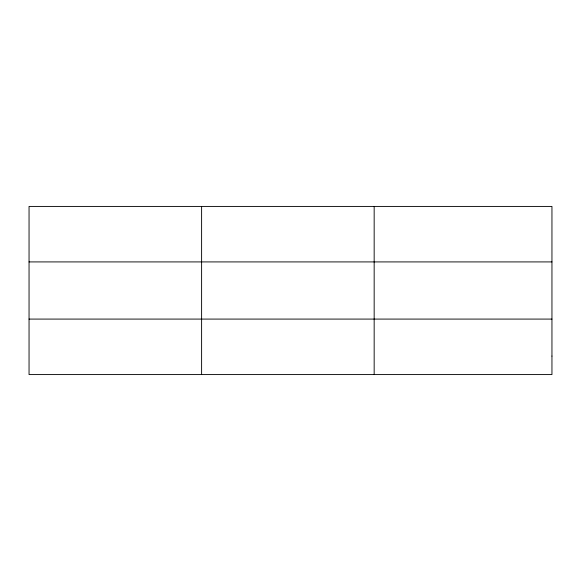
<?xml version="1.0" encoding="UTF-8"?>
<svg xmlns="http://www.w3.org/2000/svg" width="581" height="581" viewBox="0 0 581 581"><rect width="100%" height="100%" fill="white"/><g stroke="black" fill="none" stroke-linecap="round" stroke-linejoin="round"><path stroke-width="0.87" d="M201.607 206.422L201.607 374.578M374.164 206.422L374.164 374.578M29.05 261.915L551.95 261.915M29.05 319.085L551.95 319.085M551.95 356.08L551.95 374.578L29.05 374.578L29.05 206.422L551.95 206.422L551.95 356.08"/></g></svg>
